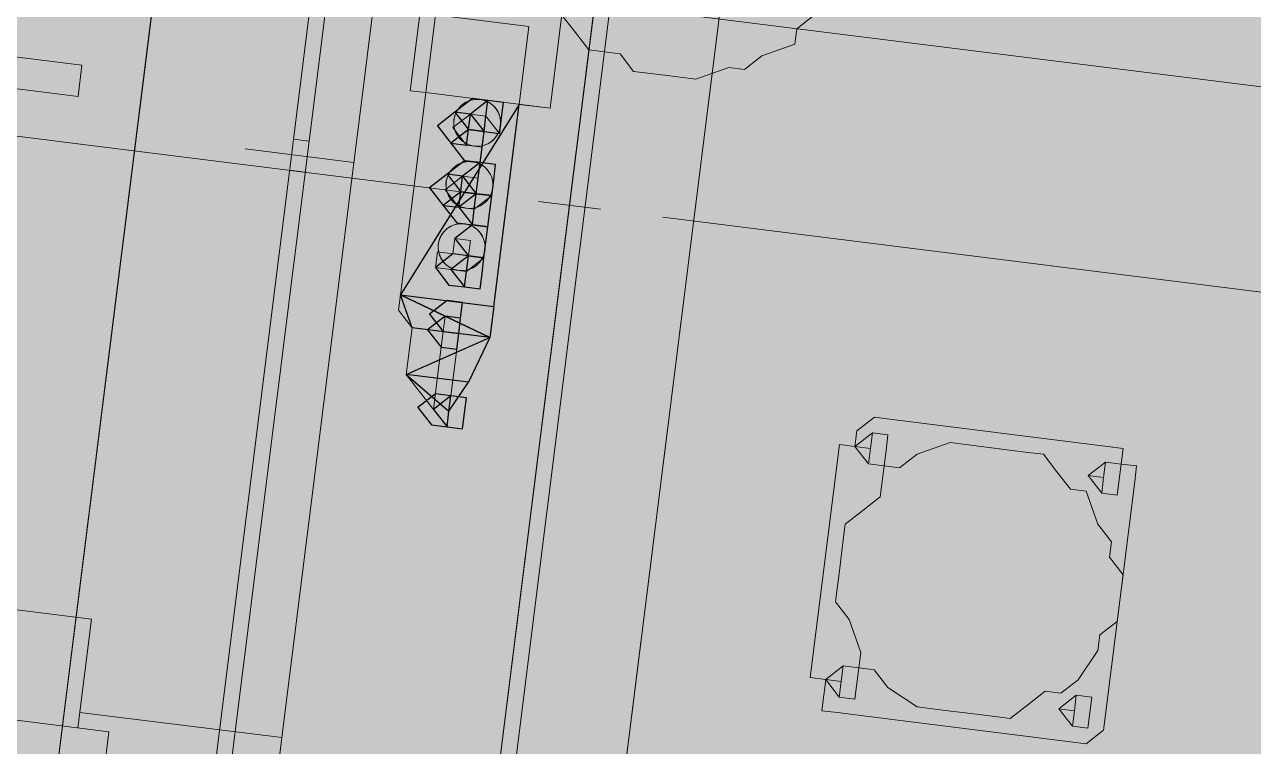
# Model space of a CAD drawing. Header units: metres. Extents: x -4 to 509425, y 7549 to 4732445.
# Drawn here: x 475991.856 to 475992.52, y 4719721.384 to 4719721.774 of the extents above; entities that cross this region are included whole.
import ezdxf

# ---------------------------------------------------------------- set-up
doc = ezdxf.new("R2010")
doc.units = ezdxf.units.M
doc.header["$LTSCALE"] = 0.01
doc.header["$MEASUREMENT"] = 0
doc.layers.get('0').update_dxf_attribs({"lineweight": 0})
doc.layers.add('_SUBESTACIÓN', color=1, linetype='Continuous')
doc.layers.add('SUBESTACION LA VID', color=253, linetype='Continuous')

# ---------------------------------------------------------------- blocks, each defined once
blk = doc.blocks.new('A$Cfff6051d')
at = {"layer": 'SUBESTACION LA VID', "transparency": 33554687}
h = blk.add_hatch(color=256, dxfattribs=at)
h.dxf.hatch_style = 2
h.paths.add_polyline_path([(475992.10566, 4719721.72457), (475992.10671, 4719721.73297), (475992.09831, 4719721.73403), (475992.08886, 4719721.72668), (475992.09621, 4719721.71723), (475992.10461, 4719721.71617)])
h = blk.add_hatch(color=256, dxfattribs=at)
h.dxf.hatch_style = 2
h.paths.add_polyline_path([(475992.11406, 4719721.72352), (475992.11512, 4719721.73192), (475992.10671, 4719721.73297), (475992.09726, 4719721.72563), (475992.10461, 4719721.71617), (475992.11301, 4719721.71512)])
h = blk.add_hatch(color=256, dxfattribs=at)
h.dxf.hatch_style = 2
h.paths.add_polyline_path([(475992.11406, 4719721.72352), (475992.11512, 4719721.73192), (475992.10671, 4719721.73297), (475992.09726, 4719721.72563), (475992.10461, 4719721.71617), (475992.11301, 4719721.71512)])
h = blk.add_hatch(color=256, dxfattribs=at)
h.dxf.hatch_style = 2
h.paths.add_polyline_path([(475992.09621, 4719721.71723), (475992.09726, 4719721.72563), (475992.08886, 4719721.72668), (475992.07941, 4719721.71933), (475992.08675, 4719721.70988), (475992.09515, 4719721.70883)])
h = blk.add_hatch(color=256, dxfattribs=at)
h.dxf.hatch_style = 2
h.paths.add_polyline_path([(475992.10355, 4719721.70777), (475992.10461, 4719721.71617), (475992.09621, 4719721.71723), (475992.08675, 4719721.70988), (475992.0941, 4719721.70043), (475992.1025, 4719721.69937)])
h = blk.add_hatch(color=256, dxfattribs=at)
h.dxf.hatch_style = 2
h.paths.add_polyline_path([(475992.10145, 4719721.69097), (475992.1025, 4719721.69937), (475992.0941, 4719721.70043), (475992.08465, 4719721.69308), (475992.09199, 4719721.68363), (475992.10039, 4719721.68257)])
h = blk.add_hatch(color=256, dxfattribs=at)
h.dxf.hatch_style = 2
h.paths.add_polyline_path([(475992.10985, 4719721.68992), (475992.1109, 4719721.69832), (475992.1025, 4719721.69937), (475992.09305, 4719721.69203), (475992.10039, 4719721.68257), (475992.1088, 4719721.68152)])
h = blk.add_hatch(color=256, dxfattribs=at)
h.dxf.hatch_style = 2
h.paths.add_polyline_path([(475992.09199, 4719721.68363), (475992.09305, 4719721.69203), (475992.08465, 4719721.69308), (475992.07519, 4719721.68573), (475992.08254, 4719721.67628), (475992.09094, 4719721.67522)])
h = blk.add_hatch(color=256, dxfattribs=at)
h.dxf.hatch_style = 2
h.paths.add_polyline_path([(475992.09934, 4719721.67417), (475992.10039, 4719721.68257), (475992.09199, 4719721.68363), (475992.08254, 4719721.67628), (475992.08989, 4719721.66682), (475992.09829, 4719721.66577)])
h = blk.add_hatch(color=256, dxfattribs=at)
h.dxf.hatch_style = 2
h.paths.add_polyline_path([(475992.10774, 4719721.67312), (475992.1088, 4719721.68152), (475992.10039, 4719721.68257), (475992.09094, 4719721.67522), (475992.09829, 4719721.66577), (475992.10669, 4719721.66472)])
h = blk.add_hatch(color=256, dxfattribs=at)
h.dxf.hatch_style = 2
h.paths.add_polyline_path([(475992.10564, 4719721.65632), (475992.10669, 4719721.66472), (475992.09829, 4719721.66577), (475992.08883, 4719721.65842), (475992.09618, 4719721.64897), (475992.10458, 4719721.64792)])
h = blk.add_hatch(color=256, dxfattribs=at)
h.dxf.hatch_style = 2
h.paths.add_polyline_path([(475992.09513, 4719721.64057), (475992.09618, 4719721.64897), (475992.08778, 4719721.65002), (475992.07833, 4719721.64268), (475992.08567, 4719721.63322), (475992.09407, 4719721.63217)])
h = blk.add_hatch(color=256, dxfattribs=at)
h.dxf.hatch_style = 2
h.paths.add_polyline_path([(475992.10353, 4719721.63952), (475992.10458, 4719721.64792), (475992.09618, 4719721.64897), (475992.08673, 4719721.64162), (475992.09407, 4719721.63217), (475992.10248, 4719721.63112)])
h = blk.add_hatch(color=256, dxfattribs=at)
h.dxf.hatch_style = 2
h.paths.add_polyline_path([(475992.09197, 4719721.61537), (475992.09302, 4719721.62377), (475992.08462, 4719721.62482), (475992.07517, 4719721.61748), (475992.08251, 4719721.60802), (475992.09091, 4719721.60697)])
h = blk.add_hatch(color=256, dxfattribs=at)
h.dxf.hatch_style = 2
h.paths.add_polyline_path([(475992.09091, 4719721.60697), (475992.09197, 4719721.61537), (475992.08357, 4719721.61642), (475992.07411, 4719721.60908), (475992.08146, 4719721.59962), (475992.08986, 4719721.59857)])
h = blk.add_hatch(color=256, dxfattribs=at)
h.dxf.hatch_style = 2
h.paths.add_polyline_path([(475992.08565, 4719721.56497), (475992.0867, 4719721.57337), (475992.0783, 4719721.57442), (475992.06885, 4719721.56707), (475992.0762, 4719721.55762), (475992.0846, 4719721.55657)])
h = blk.add_hatch(color=256, dxfattribs=at)
h.dxf.hatch_style = 2
h.paths.add_polyline_path([(475992.08565, 4719721.56497), (475992.0867, 4719721.57337), (475992.0783, 4719721.57442), (475992.06885, 4719721.56707), (475992.0762, 4719721.55762), (475992.0846, 4719721.55657)])
h = blk.add_hatch(color=256, dxfattribs=at)
h.dxf.hatch_style = 2
h.paths.add_polyline_path([(475992.09405, 4719721.56391), (475992.09511, 4719721.57231), (475992.0867, 4719721.57337), (475992.07725, 4719721.56602), (475992.0846, 4719721.55657), (475992.093, 4719721.55551)])
h = blk.add_hatch(color=256, dxfattribs=at)
h.dxf.hatch_style = 2
h.paths.add_polyline_path([(475992.09405, 4719721.56391), (475992.09511, 4719721.57231), (475992.0867, 4719721.57337), (475992.07725, 4719721.56602), (475992.0846, 4719721.55657), (475992.093, 4719721.55551)])
at = {"layer": 'SUBESTACION LA VID', "lineweight": 0}
for p, q in [((475992.07145, 4719722.94899), (475991.81027, 4719720.86571)), ((475992.07311, 4719721.73719), (475992.14032, 4719721.72876)), ((475992.07725, 4719721.56602), (475992.06256, 4719721.58493))]:
    blk.add_line(p, q, dxfattribs=at)
at = {"layer": 'SUBESTACION LA VID', "lineweight": 15}
for p, q in [((475992.15545, 4719722.93846), (475991.89427, 4719720.85518)), ((475992.22449, 4719722.19602), (475992.08758, 4719721.10398)), ((475993.18933, 4719721.65697), (475992.02168, 4719721.80336)), ((475991.88725, 4719721.75196), (475991.88514, 4719721.73516)), ((475992.07311, 4719721.73719), (475992.05942, 4719721.62798)), ((475992.10983, 4719721.62166), (475992.12352, 4719721.73087)), ((475991.75598, 4719721.72575), (475992.09199, 4719721.68363)), ((475992.08781, 4719721.71828), (475992.09515, 4719721.70883)), ((475992.0101, 4719721.71096), (475992.0017, 4719721.71201)), ((475992.03425, 4719721.6994), (475991.97544, 4719721.70677)), ((475992.00799, 4719721.69416), (475991.99959, 4719721.69521)), ((475992.10039, 4719721.68257), (475992.10145, 4719721.69097)), ((475992.08359, 4719721.68468), (475992.09094, 4719721.67522)), ((475992.134, 4719721.67836), (475992.1676, 4719721.67415)), ((475992.2012, 4719721.66994), (475992.53721, 4719721.62781)), ((475992.09618, 4719721.64897), (475992.09723, 4719721.65737)), ((475992.07833, 4719721.64268), (475992.08673, 4719721.64162)), ((475992.08673, 4719721.64162), (475992.09513, 4719721.64057)), ((475992.05942, 4719721.62798), (475992.05837, 4719721.61958)), ((475992.06571, 4719721.61013), (475992.05837, 4719721.61958)), ((475992.10877, 4719721.61326), (475992.10983, 4719721.62166)), ((475992.08357, 4719721.61642), (475992.08251, 4719721.60802)), ((475992.09197, 4719721.61537), (475992.08357, 4719721.61642)), ((475992.08357, 4719721.61642), (475992.08357, 4719721.61642)), ((475992.10877, 4719721.61326), (475992.10772, 4719721.60486)), ((475992.08881, 4719721.59017), (475992.08565, 4719721.56497)), ((475991.79999, 4719721.46426), (475991.89239, 4719721.45268)), ((475991.88502, 4719721.39388), (475991.89239, 4719721.45268)), ((475991.77582, 4719721.40757), (475991.90182, 4719721.39177)), ((475991.88608, 4719721.40228), (475991.99528, 4719721.38859)), ((475991.89866, 4719721.36657), (475991.90182, 4719721.39177)), ((475991.99528, 4719721.38859), (475991.98791, 4719721.32978))]:
    blk.add_line(p, q, dxfattribs=at)
for points in [[(475992.10762, 4719721.33184), (475992.18766, 4719721.97026), (475992.17926, 4719721.97132), (475992.18031, 4719721.97972), (475992.10471, 4719721.9892), (475992.12577, 4719722.1572), (475992.20137, 4719722.14772), (475992.20977, 4719722.14667), (475992.21609, 4719722.19707), (475992.2833, 4719722.18865), (475992.27698, 4719722.13825), (475992.28538, 4719722.13719), (475992.29378, 4719722.13614), (475992.28641, 4719722.07734), (475992.27801, 4719722.07839), (475992.27063, 4719722.01959), (475992.27903, 4719722.01854), (475992.27271, 4719721.96813), (475992.26431, 4719721.96919), (475992.26326, 4719721.96079), (475992.25486, 4719721.96184), (475992.17482, 4719721.32341)], [(475990.94504, 4719720.97418), (475991.92788, 4719720.85096), (475992.18906, 4719722.93425), (475991.20622, 4719723.05746), (475990.94504, 4719720.97418)], [(475992.07145, 4719722.94899), (475991.81027, 4719720.86571), (475991.90268, 4719720.85412), (475992.16386, 4719722.93741), (475992.07145, 4719722.94899)], [(475992.07145, 4719722.94899), (475991.81027, 4719720.86571), (475991.90268, 4719720.85412), (475992.16386, 4719722.93741), (475992.07145, 4719722.94899)], [(475991.90268, 4719720.85412), (475991.92788, 4719720.85096), (475992.18906, 4719722.93425), (475992.16386, 4719722.93741), (475991.90268, 4719720.85412)], [(475992.14639, 4719721.09661), (475992.2833, 4719722.18865), (475992.21609, 4719722.19707), (475992.07918, 4719721.10503), (475992.14639, 4719721.09661)], [(475992.28315, 4719721.77911), (475992.27369, 4719721.77177), (475992.27264, 4719721.76337), (475992.25479, 4719721.75707), (475992.24533, 4719721.74972), (475992.23693, 4719721.75078), (475992.21908, 4719721.74448), (475992.21068, 4719721.74554), (475992.20228, 4719721.74659), (475992.18548, 4719721.7487), (475992.17813, 4719721.75815), (475992.16133, 4719721.76026), (475992.15398, 4719721.76971), (475992.14663, 4719721.77916)], [(475992.14979, 4719721.80436), (475992.07419, 4719721.81384), (475992.06471, 4719721.73824), (475992.07311, 4719721.73719), (475992.07838, 4719721.77919), (475992.12878, 4719721.77287), (475992.12352, 4719721.73087), (475992.14032, 4719721.72876), (475992.14979, 4719721.80436)], [(475991.88725, 4719721.75196), (475991.76125, 4719721.76775), (475991.75914, 4719721.75095), (475991.88514, 4719721.73516)], [(475992.10566, 4719721.72457), (475992.09726, 4719721.72563), (475992.08781, 4719721.71828)], [(475992.10461, 4719721.71617), (475992.11301, 4719721.71512), (475992.10566, 4719721.72457)], [(475992.09515, 4719721.70883), (475992.10355, 4719721.70777), (475992.10461, 4719721.71617)], [(475992.10145, 4719721.69097), (475992.09305, 4719721.69203), (475992.08359, 4719721.68468)], [(475992.09094, 4719721.67522), (475992.09934, 4719721.67417), (475992.1088, 4719721.68152), (475992.10039, 4719721.68257)], [(475992.09723, 4719721.65737), (475992.08883, 4719721.65842), (475992.08778, 4719721.65002), (475992.07938, 4719721.65108), (475992.07833, 4719721.64268)], [(475992.09513, 4719721.64057), (475992.10458, 4719721.64792), (475992.09618, 4719721.64897)], [(475992.09091, 4719721.60697), (475992.09197, 4719721.61537), (475992.08357, 4719721.61642)], [(475992.06571, 4719721.61013), (475992.06256, 4719721.58493), (475992.07725, 4719721.56602)], [(475992.08041, 4719721.59122), (475992.07725, 4719721.56602), (475992.08041, 4719721.59122), (475992.08251, 4719721.60802)], [(475992.09091, 4719721.60697), (475992.08881, 4719721.59017), (475992.08565, 4719721.56497)], [(475992.08565, 4719721.56497), (475992.09616, 4719721.58072), (475992.10772, 4719721.60486)], [(475992.28091, 4719721.42103), (475992.28932, 4719721.41998), (475992.28826, 4719721.41158), (475992.28721, 4719721.40318), (475992.29561, 4719721.40213), (475992.30401, 4719721.40107), (475992.42162, 4719721.38633), (475992.43002, 4719721.38528), (475992.43947, 4719721.39262), (475992.44052, 4719721.40102), (475992.45632, 4719721.52703), (475992.45737, 4719721.53543), (475992.44897, 4719721.53648), (475992.45003, 4719721.54488), (475992.44163, 4719721.54594), (475992.32402, 4719721.56068), (475992.31562, 4719721.56173), (475992.30617, 4719721.55439), (475992.30511, 4719721.54598), (475992.29671, 4719721.54704), (475992.28091, 4719721.42103)], [(475992.30511, 4719721.54598), (475992.31457, 4719721.55333), (475992.32297, 4719721.55228), (475992.32191, 4719721.54388), (475992.32086, 4719721.53548), (475992.31246, 4719721.53653), (475992.30511, 4719721.54598)], [(475992.30511, 4719721.54598), (475992.31351, 4719721.54493), (475992.31457, 4719721.55333), (475992.32297, 4719721.55228), (475992.32191, 4719721.54388), (475992.32086, 4719721.53548), (475992.31246, 4719721.53653), (475992.31351, 4719721.54493), (475992.30511, 4719721.54598)], [(475992.29669, 4719721.47878), (475992.2988, 4719721.49558), (475992.29985, 4719721.50398), (475992.3093, 4719721.51133), (475992.31876, 4719721.51868), (475992.32086, 4719721.53548), (475992.32926, 4719721.53443), (475992.33871, 4719721.54177), (475992.35657, 4719721.54807), (475992.36497, 4719721.54702), (475992.37337, 4719721.54596), (475992.39017, 4719721.54386), (475992.39857, 4719721.5428), (475992.40697, 4719721.54175), (475992.41432, 4719721.53229), (475992.42167, 4719721.52284), (475992.43007, 4719721.52179), (475992.43636, 4719721.50393), (475992.44371, 4719721.49448), (475992.44265, 4719721.48608), (475992.45, 4719721.47663), (475992.44789, 4719721.45983), (475992.44684, 4719721.45143), (475992.43739, 4719721.44408), (475992.43633, 4719721.43568), (475992.42583, 4719721.41993), (475992.41637, 4719721.41258), (475992.40797, 4719721.41364), (475992.39852, 4719721.40629), (475992.38906, 4719721.39894), (475992.38066, 4719721.4), (475992.37226, 4719721.40105), (475992.35546, 4719721.40316), (475992.34706, 4719721.40421), (475992.33866, 4719721.40526), (475992.32292, 4719721.41577), (475992.31557, 4719721.42522), (475992.30717, 4719721.42627), (475992.30822, 4719721.43467), (475992.30193, 4719721.45253), (475992.29458, 4719721.46198), (475992.29564, 4719721.47038), (475992.29669, 4719721.47878)], [(475992.43112, 4719721.53019), (475992.44057, 4719721.53754), (475992.44897, 4719721.53648), (475992.44792, 4719721.52808), (475992.44687, 4719721.51968), (475992.43847, 4719721.52073), (475992.43112, 4719721.53019)], [(475992.43112, 4719721.53019), (475992.43952, 4719721.52913), (475992.44057, 4719721.53754), (475992.44897, 4719721.53648), (475992.44792, 4719721.52808), (475992.44687, 4719721.51968), (475992.43847, 4719721.52073), (475992.43952, 4719721.52913), (475992.43112, 4719721.53019)], [(475992.28932, 4719721.41998), (475992.29877, 4719721.42733), (475992.30717, 4719721.42627), (475992.30612, 4719721.41787), (475992.30506, 4719721.40947), (475992.29666, 4719721.41053), (475992.28932, 4719721.41998)], [(475992.28932, 4719721.41998), (475992.29772, 4719721.41893), (475992.29877, 4719721.42733), (475992.30717, 4719721.42627), (475992.30612, 4719721.41787), (475992.30506, 4719721.40947), (475992.29666, 4719721.41053), (475992.29772, 4719721.41893), (475992.28932, 4719721.41998)], [(475992.41532, 4719721.40418), (475992.42477, 4719721.41153), (475992.43317, 4719721.41048), (475992.43212, 4719721.40208), (475992.43107, 4719721.39368), (475992.42267, 4719721.39473), (475992.41532, 4719721.40418)], [(475992.41532, 4719721.40418), (475992.42372, 4719721.40313), (475992.42477, 4719721.41153), (475992.43317, 4719721.41048), (475992.43212, 4719721.40208), (475992.43107, 4719721.39368), (475992.42267, 4719721.39473), (475992.42372, 4719721.40313), (475992.41532, 4719721.40418)]]:
    blk.add_lwpolyline(points, dxfattribs=at)
at = {"layer": 'SUBESTACION LA VID'}
for points in [[(475992.10566, 4719721.72457), (475992.10671, 4719721.73297), (475992.09831, 4719721.73403), (475992.08886, 4719721.72668), (475992.09621, 4719721.71723), (475992.10461, 4719721.71617)], [(475992.11406, 4719721.72352), (475992.11512, 4719721.73192), (475992.10671, 4719721.73297), (475992.09726, 4719721.72563), (475992.10461, 4719721.71617), (475992.11301, 4719721.71512)], [(475992.11406, 4719721.72352), (475992.11512, 4719721.73192), (475992.10671, 4719721.73297), (475992.09726, 4719721.72563), (475992.10461, 4719721.71617), (475992.11301, 4719721.71512)], [(475992.09621, 4719721.71723), (475992.09726, 4719721.72563), (475992.08886, 4719721.72668), (475992.07941, 4719721.71933), (475992.08675, 4719721.70988), (475992.09515, 4719721.70883)], [(475992.10355, 4719721.70777), (475992.10461, 4719721.71617), (475992.09621, 4719721.71723), (475992.08675, 4719721.70988), (475992.0941, 4719721.70043), (475992.1025, 4719721.69937)], [(475992.10145, 4719721.69097), (475992.1025, 4719721.69937), (475992.0941, 4719721.70043), (475992.08465, 4719721.69308), (475992.09199, 4719721.68363), (475992.10039, 4719721.68257)], [(475992.10985, 4719721.68992), (475992.1109, 4719721.69832), (475992.1025, 4719721.69937), (475992.09305, 4719721.69203), (475992.10039, 4719721.68257), (475992.1088, 4719721.68152)], [(475992.09199, 4719721.68363), (475992.09305, 4719721.69203), (475992.08465, 4719721.69308), (475992.07519, 4719721.68573), (475992.08254, 4719721.67628), (475992.09094, 4719721.67522)], [(475992.09934, 4719721.67417), (475992.10039, 4719721.68257), (475992.09199, 4719721.68363), (475992.08254, 4719721.67628), (475992.08989, 4719721.66682), (475992.09829, 4719721.66577)], [(475992.10774, 4719721.67312), (475992.1088, 4719721.68152), (475992.10039, 4719721.68257), (475992.09094, 4719721.67522), (475992.09829, 4719721.66577), (475992.10669, 4719721.66472)], [(475992.10564, 4719721.65632), (475992.10669, 4719721.66472), (475992.09829, 4719721.66577), (475992.08883, 4719721.65842), (475992.09618, 4719721.64897), (475992.10458, 4719721.64792)], [(475992.09513, 4719721.64057), (475992.09618, 4719721.64897), (475992.08778, 4719721.65002), (475992.07833, 4719721.64268), (475992.08567, 4719721.63322), (475992.09407, 4719721.63217)], [(475992.10353, 4719721.63952), (475992.10458, 4719721.64792), (475992.09618, 4719721.64897), (475992.08673, 4719721.64162), (475992.09407, 4719721.63217), (475992.10248, 4719721.63112)], [(475992.09197, 4719721.61537), (475992.09302, 4719721.62377), (475992.08462, 4719721.62482), (475992.07517, 4719721.61748), (475992.08251, 4719721.60802), (475992.09091, 4719721.60697)], [(475992.09091, 4719721.60697), (475992.09197, 4719721.61537), (475992.08357, 4719721.61642), (475992.07411, 4719721.60908), (475992.08146, 4719721.59962), (475992.08986, 4719721.59857)], [(475992.08565, 4719721.56497), (475992.0867, 4719721.57337), (475992.0783, 4719721.57442), (475992.06885, 4719721.56707), (475992.0762, 4719721.55762), (475992.0846, 4719721.55657)], [(475992.08565, 4719721.56497), (475992.0867, 4719721.57337), (475992.0783, 4719721.57442), (475992.06885, 4719721.56707), (475992.0762, 4719721.55762), (475992.0846, 4719721.55657)], [(475992.09405, 4719721.56391), (475992.09511, 4719721.57231), (475992.0867, 4719721.57337), (475992.07725, 4719721.56602), (475992.0846, 4719721.55657), (475992.093, 4719721.55551)], [(475992.09405, 4719721.56391), (475992.09511, 4719721.57231), (475992.0867, 4719721.57337), (475992.07725, 4719721.56602), (475992.0846, 4719721.55657), (475992.093, 4719721.55551)]]:
    blk.add_lwpolyline(points, close=True, dxfattribs=at)
at = {"layer": 'SUBESTACION LA VID', "lineweight": 0}
for points in [[(475992.10566, 4719721.72457), (475992.10671, 4719721.73297), (475992.09831, 4719721.73403), (475992.08886, 4719721.72668), (475992.09621, 4719721.71723), (475992.10461, 4719721.71617)], [(475992.11406, 4719721.72352), (475992.11512, 4719721.73192), (475992.10671, 4719721.73297), (475992.09726, 4719721.72563), (475992.10461, 4719721.71617), (475992.11301, 4719721.71512)], [(475992.11406, 4719721.72352), (475992.11512, 4719721.73192), (475992.10671, 4719721.73297), (475992.09726, 4719721.72563), (475992.10461, 4719721.71617), (475992.11301, 4719721.71512)], [(475992.09621, 4719721.71723), (475992.09726, 4719721.72563), (475992.08886, 4719721.72668), (475992.07941, 4719721.71933), (475992.08675, 4719721.70988), (475992.09515, 4719721.70883)], [(475992.10355, 4719721.70777), (475992.10461, 4719721.71617), (475992.09621, 4719721.71723), (475992.08675, 4719721.70988), (475992.0941, 4719721.70043), (475992.1025, 4719721.69937)], [(475992.10145, 4719721.69097), (475992.1025, 4719721.69937), (475992.0941, 4719721.70043), (475992.08465, 4719721.69308), (475992.09199, 4719721.68363), (475992.10039, 4719721.68257)], [(475992.10985, 4719721.68992), (475992.1109, 4719721.69832), (475992.1025, 4719721.69937), (475992.09305, 4719721.69203), (475992.10039, 4719721.68257), (475992.1088, 4719721.68152)], [(475992.09199, 4719721.68363), (475992.09305, 4719721.69203), (475992.08465, 4719721.69308), (475992.07519, 4719721.68573), (475992.08254, 4719721.67628), (475992.09094, 4719721.67522)], [(475992.09934, 4719721.67417), (475992.10039, 4719721.68257), (475992.09199, 4719721.68363), (475992.08254, 4719721.67628), (475992.08989, 4719721.66682), (475992.09829, 4719721.66577)], [(475992.10774, 4719721.67312), (475992.1088, 4719721.68152), (475992.10039, 4719721.68257), (475992.09094, 4719721.67522), (475992.09829, 4719721.66577), (475992.10669, 4719721.66472)], [(475992.10564, 4719721.65632), (475992.10669, 4719721.66472), (475992.09829, 4719721.66577), (475992.08883, 4719721.65842), (475992.09618, 4719721.64897), (475992.10458, 4719721.64792)], [(475992.09513, 4719721.64057), (475992.09618, 4719721.64897), (475992.08778, 4719721.65002), (475992.07833, 4719721.64268), (475992.08567, 4719721.63322), (475992.09407, 4719721.63217)], [(475992.10353, 4719721.63952), (475992.10458, 4719721.64792), (475992.09618, 4719721.64897), (475992.08673, 4719721.64162), (475992.09407, 4719721.63217), (475992.10248, 4719721.63112)], [(475992.09197, 4719721.61537), (475992.09302, 4719721.62377), (475992.08462, 4719721.62482), (475992.07517, 4719721.61748), (475992.08251, 4719721.60802), (475992.09091, 4719721.60697)], [(475992.09091, 4719721.60697), (475992.09197, 4719721.61537), (475992.08357, 4719721.61642), (475992.07411, 4719721.60908), (475992.08146, 4719721.59962), (475992.08986, 4719721.59857)], [(475992.08565, 4719721.56497), (475992.0867, 4719721.57337), (475992.0783, 4719721.57442), (475992.06885, 4719721.56707), (475992.0762, 4719721.55762), (475992.0846, 4719721.55657)], [(475992.08565, 4719721.56497), (475992.0867, 4719721.57337), (475992.0783, 4719721.57442), (475992.06885, 4719721.56707), (475992.0762, 4719721.55762), (475992.0846, 4719721.55657)], [(475992.09405, 4719721.56391), (475992.09511, 4719721.57231), (475992.0867, 4719721.57337), (475992.07725, 4719721.56602), (475992.0846, 4719721.55657), (475992.093, 4719721.55551)], [(475992.09405, 4719721.56391), (475992.09511, 4719721.57231), (475992.0867, 4719721.57337), (475992.07725, 4719721.56602), (475992.0846, 4719721.55657), (475992.093, 4719721.55551)]]:
    blk.add_lwpolyline(points, close=True, dxfattribs=at)
at = {"layer": 'SUBESTACION LA VID'}
for points in [[(475992.10983, 4719721.62166), (475992.10983, 4719721.62166), (475992.05942, 4719721.62798), (475992.05942, 4719721.62798), (475992.05942, 4719721.62798), (475992.12352, 4719721.73087), (475992.12352, 4719721.73087), (475992.12352, 4719721.73087), (475992.10983, 4719721.62166), (475992.10983, 4719721.62166)], [(475992.10772, 4719721.60486), (475992.10772, 4719721.60486), (475992.10983, 4719721.62166), (475992.10983, 4719721.62166), (475992.10983, 4719721.62166), (475992.05942, 4719721.62798), (475992.05942, 4719721.62798), (475992.05942, 4719721.62798), (475992.10772, 4719721.60486), (475992.10772, 4719721.60486)], [(475992.06571, 4719721.61013), (475992.06571, 4719721.61013), (475992.10772, 4719721.60486), (475992.10772, 4719721.60486), (475992.10772, 4719721.60486), (475992.05942, 4719721.62798), (475992.05942, 4719721.62798), (475992.05942, 4719721.62798), (475992.06571, 4719721.61013), (475992.06571, 4719721.61013)], [(475992.10772, 4719721.60486), (475992.10772, 4719721.60486), (475992.06256, 4719721.58493), (475992.06256, 4719721.58493), (475992.06256, 4719721.58493), (475992.09616, 4719721.58072), (475992.09616, 4719721.58072), (475992.09616, 4719721.58072), (475992.10772, 4719721.60486), (475992.10772, 4719721.60486)], [(475992.06256, 4719721.58493), (475992.06256, 4719721.58493), (475992.09616, 4719721.58072), (475992.09616, 4719721.58072), (475992.09616, 4719721.58072), (475992.08565, 4719721.56497), (475992.08565, 4719721.56497), (475992.08565, 4719721.56497), (475992.06256, 4719721.58493), (475992.06256, 4719721.58493)]]:
    blk.add_open_spline(points, degree=3, knots=[0, 0, 0, 0, 1, 1, 1, 2, 2, 2, 3, 3, 3, 3], dxfattribs=at)
at = {"layer": 'SUBESTACION LA VID', "lineweight": 0}
for points in [[(475992.10983, 4719721.62166), (475992.10983, 4719721.62166), (475992.05942, 4719721.62798), (475992.05942, 4719721.62798), (475992.05942, 4719721.62798), (475992.12352, 4719721.73087), (475992.12352, 4719721.73087), (475992.12352, 4719721.73087), (475992.10983, 4719721.62166), (475992.10983, 4719721.62166)], [(475992.10772, 4719721.60486), (475992.10772, 4719721.60486), (475992.10983, 4719721.62166), (475992.10983, 4719721.62166), (475992.10983, 4719721.62166), (475992.05942, 4719721.62798), (475992.05942, 4719721.62798), (475992.05942, 4719721.62798), (475992.10772, 4719721.60486), (475992.10772, 4719721.60486)], [(475992.06571, 4719721.61013), (475992.06571, 4719721.61013), (475992.10772, 4719721.60486), (475992.10772, 4719721.60486), (475992.10772, 4719721.60486), (475992.05942, 4719721.62798), (475992.05942, 4719721.62798), (475992.05942, 4719721.62798), (475992.06571, 4719721.61013), (475992.06571, 4719721.61013)], [(475992.10772, 4719721.60486), (475992.10772, 4719721.60486), (475992.06256, 4719721.58493), (475992.06256, 4719721.58493), (475992.06256, 4719721.58493), (475992.09616, 4719721.58072), (475992.09616, 4719721.58072), (475992.09616, 4719721.58072), (475992.10772, 4719721.60486), (475992.10772, 4719721.60486)], [(475992.06256, 4719721.58493), (475992.06256, 4719721.58493), (475992.09616, 4719721.58072), (475992.09616, 4719721.58072), (475992.09616, 4719721.58072), (475992.08565, 4719721.56497), (475992.08565, 4719721.56497), (475992.08565, 4719721.56497), (475992.06256, 4719721.58493), (475992.06256, 4719721.58493)]]:
    blk.add_open_spline(points, degree=3, knots=[0, 0, 0, 0, 1, 1, 1, 2, 2, 2, 3, 3, 3, 3], dxfattribs=at)
at = {"layer": 'SUBESTACION LA VID', "lineweight": 15}
for points in [[(475992.08833, 4719721.72248), (475992.08746, 4719721.71552), (475992.09239, 4719721.70917), (475992.09935, 4719721.7083), (475992.10631, 4719721.70743), (475992.11266, 4719721.71236), (475992.11354, 4719721.71932), (475992.11441, 4719721.72628), (475992.10947, 4719721.73263), (475992.10251, 4719721.7335), (475992.09555, 4719721.73437), (475992.0892, 4719721.72944), (475992.08833, 4719721.72248)], [(475992.08412, 4719721.68888), (475992.08325, 4719721.68192), (475992.08818, 4719721.67557), (475992.09514, 4719721.6747), (475992.1021, 4719721.67383), (475992.10845, 4719721.67876), (475992.10932, 4719721.68572), (475992.1102, 4719721.69268), (475992.10526, 4719721.69903), (475992.0983, 4719721.6999), (475992.09134, 4719721.70077), (475992.08499, 4719721.69584), (475992.08412, 4719721.68888)], [(475992.07991, 4719721.65528), (475992.07903, 4719721.64832), (475992.08397, 4719721.64197), (475992.09093, 4719721.6411), (475992.09789, 4719721.64023), (475992.10424, 4719721.64516), (475992.10511, 4719721.65212), (475992.10598, 4719721.65908), (475992.10105, 4719721.66543), (475992.09409, 4719721.6663), (475992.08713, 4719721.66717), (475992.08078, 4719721.66224), (475992.07991, 4719721.65528)]]:
    blk.add_open_spline(points, degree=3, knots=[0, 0, 0, 0, 1, 1, 1, 2, 2, 2, 3, 3, 3, 4, 4, 4, 4], dxfattribs=at)
for points in [[(475992.09232, 4719721.73024), (475992.08899, 4719721.72716), (475992.08755, 4719721.72254), (475992.08854, 4719721.71811)], [(475992.10471, 4719721.73302), (475992.10038, 4719721.73437), (475992.09566, 4719721.73331), (475992.09232, 4719721.73024)], [(475992.11332, 4719721.72369), (475992.11233, 4719721.72811), (475992.10904, 4719721.73167), (475992.10471, 4719721.73302)], [(475992.10954, 4719721.71156), (475992.11288, 4719721.71464), (475992.11432, 4719721.71926), (475992.11332, 4719721.72369)], [(475992.08854, 4719721.71811), (475992.08954, 4719721.71369), (475992.09282, 4719721.71013), (475992.09715, 4719721.70878)], [(475992.09715, 4719721.70878), (475992.10148, 4719721.70743), (475992.10621, 4719721.70849), (475992.10954, 4719721.71156)], [(475992.1005, 4719721.69942), (475992.09617, 4719721.70077), (475992.09144, 4719721.69971), (475992.08811, 4719721.69663)], [(475992.10911, 4719721.69008), (475992.10811, 4719721.69451), (475992.10483, 4719721.69807), (475992.1005, 4719721.69942)], [(475992.08811, 4719721.69663), (475992.08478, 4719721.69356), (475992.08333, 4719721.68894), (475992.08433, 4719721.68451)], [(475992.08433, 4719721.68451), (475992.08533, 4719721.68009), (475992.0886, 4719721.67653), (475992.09294, 4719721.67518)], [(475992.10533, 4719721.67796), (475992.10866, 4719721.68104), (475992.11011, 4719721.68566), (475992.10911, 4719721.69008)], [(475992.09294, 4719721.67518), (475992.09727, 4719721.67382), (475992.10199, 4719721.67488), (475992.10533, 4719721.67796)], [(475992.09629, 4719721.66582), (475992.09196, 4719721.66717), (475992.08723, 4719721.66611), (475992.0839, 4719721.66303)], [(475992.10489, 4719721.65648), (475992.1039, 4719721.66091), (475992.10062, 4719721.66447), (475992.09629, 4719721.66582)], [(475992.0839, 4719721.66303), (475992.08056, 4719721.65996), (475992.07912, 4719721.65534), (475992.08012, 4719721.65091)], [(475992.08012, 4719721.65091), (475992.08111, 4719721.64648), (475992.08439, 4719721.64292), (475992.08873, 4719721.64157)], [(475992.10112, 4719721.64436), (475992.10445, 4719721.64744), (475992.10589, 4719721.65206), (475992.10489, 4719721.65648)], [(475992.08873, 4719721.64157), (475992.09306, 4719721.64022), (475992.09778, 4719721.64128), (475992.10112, 4719721.64436)]]:
    blk.add_open_spline(points, degree=3, dxfattribs=at)

msp = doc.modelspace()

# ---------------------------------------------------------------- hatches: boundary and pattern name
at = {"layer": '_SUBESTACIÓN', "transparency": 33554559}
h = msp.add_hatch(color=1, dxfattribs=at)
h.dxf.hatch_style = 1
h.paths.add_polyline_path([(475968.63988, 4719805.82503), (476089.93862, 4719790.61504), (476078.16862, 4719696.74002), (475956.86864, 4719711.95017)])

# ---------------------------------------------------------------- block references
at = {"linetype": 'Continuous'}
msp.add_blockref('A$Cfff6051d', (0, 0), dxfattribs=at)

doc.saveas('drawing.dxf')
